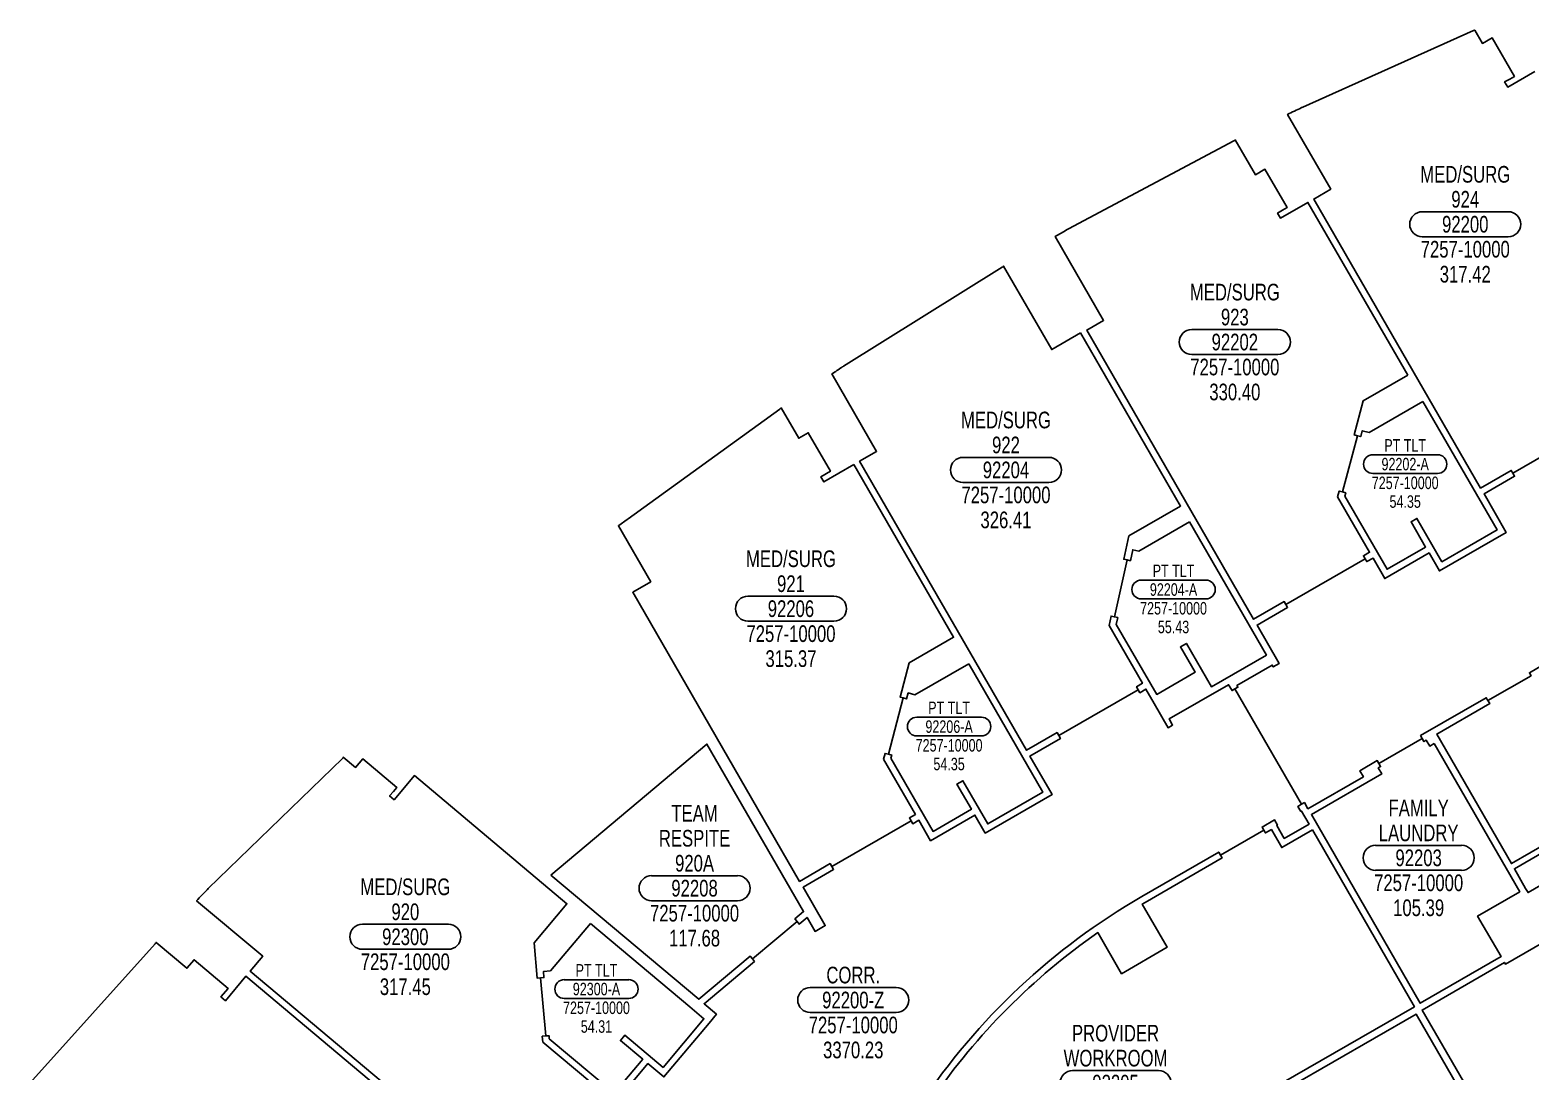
# Model space of a CAD drawing. Extents: x -1771 to 1587, y 4913 to 7321.
# Drawn here: x -1383 to -301, y 6356 to 7107 of the extents above; entities that cross this region are included whole.
import ezdxf
from ezdxf.enums import TextEntityAlignment as Align

# ---------------------------------------------------------------- set-up
doc = ezdxf.new("R2010")
doc.units = 0
doc.header["$LTSCALE"] = 48
doc.header["$MEASUREMENT"] = 0
doc.layers.get('0').update_dxf_attribs({"linetype": 'CONTINUOUS'})
for name, color, linetype in [('AREA', 3, 'CONTINUOUS'), ('AREA2', 1, 'CONTINUOUS'), ('COSTC', 6, 'CONTINUOUS'), ('PLINE2', 5, 'CONTINUOUS'), ('ROOMNA', 4, 'CONTINUOUS'), ('ROOMNO', 4, 'CONTINUOUS'), ('ROOMOV', 4, 'CONTINUOUS')]:
    doc.layers.add(name, color=color, linetype=linetype)

# ---------------------------------------------------------------- blocks, each defined once
blk = doc.blocks.new('ROOM')
at = {"layer": 'ROOMOV'}
for p, q in [((-31, 9), (31, 9)), ((31, -9), (-31, -9))]:
    blk.add_line(p, q, dxfattribs=at)
for centre, start, end in [((-31, 0), 90, 270), ((31, 0), 270, 90)]:
    blk.add_arc(centre, 9.04, start, end, dxfattribs=at)
at = {"width": 0.75, "flags": 1}
for tag, p in [('FLFIN', (-60, -36)), ('ICRA', (60, -36)), ('FLTYPE', (-60, -48)), ('USER1', (60, -48)), ('FLCOND', (-60, -60)), ('USER2', (60, -60)), ('WLFIN', (-60, -72)), ('SITE', (-24, -72)), ('UCODE', (24, -72)), ('USER3', (60, -72)), ('WLTYPE', (-60, -84)), ('BLDG', (-24, -84)), ('UDESC', (24, -84)), ('USER4', (60, -84)), ('WLCOND', (-60, -96)), ('FLR', (-24, -96)), ('FCODE', (24, -96)), ('USER5', (60, -96)), ('CLFIN', (-60, -108)), ('COSTCD', (-24, -108)), ('FDESC', (24, -108)), ('USER6', (60, -108)), ('CLTYPE', (-60, -120)), ('DEPTD', (-24, -120)), ('DIVISION', (24, -120)), ('USER7', (60, -120)), ('CLCOND', (-60, -132)), ('RDES', (-24, -132)), ('CONTACT', (24, -132)), ('USER8', (60, -132)), ('CLHT', (-60, -144)), ('CHDATE', (-24, -144)), ('OCCUP', (24, -144)), ('BLOCK', (60, -144)), ('BASE', (-60, -156)), ('CBACK', (-24, -156)), ('PRCONTACT', (24, -156)), ('BLOCK2', (60, -156))]:
    blk.add_attdef(tag, text='', height=6, dxfattribs=at).set_placement(p, align=Align.MIDDLE_CENTER)
at = {"layer": 'AREA', "width": 0.75}
blk.add_attdef('AREA', text='', height=12, dxfattribs=at).set_placement((0, -36), align=Align.MIDDLE_CENTER)
at = {"layer": 'AREA2', "width": 0.75}
blk.add_attdef('AREA2', text='', height=12, dxfattribs=at).set_placement((0, -36), align=Align.MIDDLE_CENTER)
at = {"layer": 'COSTC', "width": 0.75}
blk.add_attdef('COSTC', text='', height=12, dxfattribs=at).set_placement((0, -18), align=Align.MIDDLE_CENTER)
at = {"layer": 'ROOMNA', "width": 0.75}
for tag, p in [('RMNAA', (0, 54)), ('RMNAB', (0, 36)), ('RMNAC', (0, 18))]:
    blk.add_attdef(tag, text='', height=12, dxfattribs=at).set_placement(p, align=Align.MIDDLE_CENTER)
at = {"layer": 'ROOMNO', "width": 0.75}
blk.add_attdef('RMNU', text='', height=12, dxfattribs=at).set_placement((0, 0), align=Align.MIDDLE_CENTER)

msp = doc.modelspace()

# ---------------------------------------------------------------- linework, layer by layer
at = {"layer": 'PLINE2', "color": 6}
for points in [[(-298.6, 7077.5), (-318.2, 7066.2), (-320.4, 7069.9), (-316.7, 7072), (-313.4, 7073.9), (-329.4, 7101.6), (-336.4, 7097.6), (-342, 7107.3), (-342.9, 7106.9), (-342.9, 7106.9), (-466, 7051.7), (-466, 7051.7), (-466.7, 7051.4), (-466.8, 7051.6, 0.000046), (-467.2, 7051.4), (-467.1, 7051.2, 0.000972), (-476.9, 7046.5), (-445.8, 6992.6), (-458, 6985.5), (-337.7, 6777.1), (-315.6, 6789.9), (-314.4, 6787.8), (-257.2, 6820.8)], [(-257.2, 6820.8), (-314.4, 6787.8), (-313.2, 6785.7), (-335.2, 6772.9), (-319.2, 6745.2), (-367.4, 6717.4), (-374.9, 6730.4), (-406.8, 6711.9), (-415.3, 6726.7), (-419.8, 6724.1), (-421, 6726.2), (-478.1, 6693.2), (-476.9, 6691.1), (-498.9, 6678.4), (-482.9, 6650.7), (-487.2, 6648.2), (-487.9, 6649.5), (-513.4, 6634.8), (-512.7, 6633.5), (-514.8, 6632.3), (-466.8, 6549.2), (-464.7, 6550.4), (-462.2, 6546), (-422.2, 6569.1), (-424.7, 6573.4), (-412.2, 6580.7), (-411, 6578.6), (-379.8, 6596.6), (-381, 6598.7), (-333.7, 6626), (-332.5, 6623.9), (-301.3, 6641.9), (-302.5, 6644), (-292, 6650.1, -0.115419)], [(-741.6, 6332.9, -0.115525), (-582, 6482.7), (-526.5, 6514.7), (-525.3, 6512.6), (-494.1, 6530.6), (-495.3, 6532.7), (-486.3, 6537.9), (-484.2, 6534.2), (-484.7, 6534), (-479.3, 6524.6), (-461.4, 6534.9), (-466.8, 6544.3), (-467.3, 6544), (-469.4, 6547.7), (-466.8, 6549.2), (-514.8, 6632.3), (-516.9, 6631.1), (-519.4, 6635.4), (-562.3, 6610.7), (-559.8, 6606.3), (-563, 6604.4), (-573, 6621.8), (-579, 6632.2), (-583.4, 6629.6), (-584.6, 6631.8), (-641.8, 6598.8), (-640.6, 6596.6), (-662.6, 6583.9), (-646.6, 6556.2), (-694.8, 6528.4), (-702.3, 6541.4), (-734.2, 6522.9), (-742.7, 6537.7), (-747.1, 6535.2), (-748.3, 6537.3), (-805.4, 6504.3), (-804.2, 6502.2), (-826.2, 6489.4), (-810.2, 6461.7), (-817.5, 6457.5), (-823.3, 6467.6), (-829, 6462.8), (-830.5, 6464.7), (-862.7, 6437.7), (-861.2, 6435.9), (-897.5, 6405.4), (-888.6, 6397.9), (-893.9, 6391.5), (-893.9, 6391.5), (-926.5, 6352.7), (-938, 6362.3), (-961.7, 6334.1)], [(-978.5, 6348.1), (-1013.8, 6377.8), (-1014.2, 6382), (-1011.7, 6382.2), (-1015.4, 6424.1), (-1017.8, 6423.8), (-1020.1, 6449.3), (-996.4, 6477.5), (-1106.4, 6569.9), (-1121, 6552.5), (-1124.2, 6555.2), (-1121.5, 6558.4), (-1119.1, 6561.3), (-1143.6, 6581.9), (-1148.8, 6575.8), (-1157.6, 6583.1, 0.000036), (-1157.9, 6582.9), (-1157.7, 6582.7), (-1158.2, 6582.3), (-1158.2, 6582.3), (-1255, 6488.4), (-1255, 6488.4), (-1255.5, 6487.8), (-1255.6, 6488, 0.000046), (-1256, 6487.6), (-1255.8, 6487.5, 0.000973), (-1263.4, 6479.7), (-1215.7, 6439.7), (-1224.8, 6428.9), (-1040.5, 6274.2)], [(-1117.8, 6332.8), (-1227.9, 6425.2), (-1242.6, 6407.6), (-1245.9, 6410.4), (-1240.7, 6416.5), (-1265.2, 6437.1), (-1270.4, 6431), (-1292.6, 6449.6, 0.000058), (-1293, 6449.1), (-1292.9, 6449), (-1293.3, 6448.5), (-1293.3, 6448.5), (-1383.5, 6348.2)]]:
    msp.add_lwpolyline(points, format="xyb", dxfattribs=at)
for points in [[(-390.3, 6858.6), (-462.2, 6983.1), (-482, 6971.7), (-484.1, 6975.3), (-480.5, 6977.5), (-480.5, 6977.5), (-477.2, 6979.3), (-493.2, 7007), (-500.1, 7003), (-514.6, 7028.1, 0.00005), (-515.1, 7027.9), (-515, 7027.7), (-515.6, 7027.4), (-515.6, 7027.4), (-634.8, 6963.9), (-634.8, 6963.9), (-635.4, 6963.6), (-635.4, 6963.8, 0.000046), (-635.9, 6963.5), (-635.8, 6963.4, 0.000884), (-644.4, 6958.5), (-609.5, 6898), (-621.7, 6891), (-501.4, 6682.6), (-479.3, 6695.3), (-478.1, 6693.2), (-421, 6726.2), (-422.2, 6728.3), (-417.8, 6730.9), (-440.8, 6770.7), (-439.6, 6774.9), (-437.3, 6774.3), (-426.5, 6814.9), (-428.8, 6815.5), (-422.3, 6840.1)], [(-626.2, 6889), (-646.9, 6877), (-681.6, 6937.1, 0.000056), (-682.1, 6936.8), (-682, 6936.7), (-682.6, 6936.3), (-797.1, 6864.9), (-797.1, 6864.9), (-797.6, 6864.6), (-797.7, 6864.7, 0.000049), (-798.2, 6864.4), (-798.1, 6864.3, 0.000788), (-805.4, 6859.4), (-773.2, 6803.5), (-785.4, 6796.5), (-665.1, 6588.1), (-643, 6600.9), (-641.8, 6598.8), (-584.6, 6631.8), (-585.8, 6633.9), (-581.5, 6636.4), (-605.6, 6678.1), (-604.1, 6684.8), (-601.7, 6684.3), (-592.6, 6725.3), (-595, 6725.8), (-591.3, 6742.6), (-554, 6764.1)], [(-789.6, 6794.1), (-811.2, 6781.6), (-813.3, 6785.3), (-806.4, 6789.3), (-822.4, 6817), (-829.3, 6813), (-842, 6835, 0.000056), (-842.5, 6834.6), (-842.4, 6834.5), (-842.9, 6834.1), (-952.3, 6755), (-952.3, 6755), (-953.1, 6754.5), (-953.1, 6754.5), (-959.1, 6750.1, 0.000025), (-959.3, 6750), (-936, 6709.6), (-949, 6702), (-828.7, 6493.6), (-806.7, 6506.4), (-805.4, 6504.3), (-748.3, 6537.3), (-749.5, 6539.4), (-745.2, 6541.9), (-768.2, 6581.7), (-767.1, 6585.9), (-764.7, 6585.3), (-753.9, 6625.9), (-756.2, 6626.5), (-749.7, 6651.1), (-717.7, 6669.6)], [(-459, 6530.7), (-481.1, 6518), (-488.6, 6531), (-492.9, 6528.5), (-494.1, 6530.6), (-525.3, 6512.6), (-524.1, 6510.5), (-579.5, 6478.5, 0.001285), (-581.7, 6477.2), (-563.7, 6446.1), (-596.5, 6427), (-613.7, 6456.7, 0.089791), (-733.1, 6336.7), (-730, 6331.3), (-734, 6329), (-716, 6297.8), (-712, 6300.1), (-675.1, 6236.1), (-481.4, 6347.9), (-385.4, 6403.3)]]:
    msp.add_lwpolyline(points, format="xyb", close=True, dxfattribs=at)
for points in [[(-379.3, 6839.5), (-418.1, 6817.2), (-423, 6818.5), (-424.1, 6814.3), (-426.5, 6814.9), (-437.3, 6774.3), (-434.9, 6773.7), (-435.5, 6771.4), (-405.1, 6718.6), (-377.4, 6734.6), (-387.9, 6752.8), (-383.6, 6755.2), (-365.6, 6724), (-325.9, 6747)], [(-547.5, 6752.8), (-584.1, 6731.7), (-588.5, 6732.7), (-590.2, 6724.8), (-592.6, 6725.3), (-601.7, 6684.3), (-599.3, 6683.8), (-600.4, 6678.9), (-571.2, 6628.4), (-543.6, 6644.4), (-554.1, 6662.6), (-549.8, 6665.1), (-531.8, 6633.9), (-492.1, 6656.8)], [(-706.7, 6650.5), (-745.5, 6628.2), (-750.4, 6629.5), (-751.5, 6625.2), (-753.9, 6625.9), (-764.7, 6585.3), (-762.3, 6584.7), (-762.9, 6582.4), (-732.5, 6529.6), (-704.8, 6545.6), (-715.3, 6563.8), (-711, 6566.2), (-693, 6535), (-653.3, 6558)], [(-1008, 6498.2), (-895.5, 6592.6), (-825.8, 6471.9), (-832.1, 6466.6), (-830.5, 6464.7), (-862.7, 6437.7), (-864.3, 6439.6), (-901.3, 6408.6)], [(-371.1, 6593), (-374.4, 6591.1), (-376.9, 6595.4), (-378.6, 6594.4), (-379.8, 6596.6), (-411, 6578.6), (-409.8, 6576.4), (-411.5, 6575.4), (-409, 6571.1), (-459.7, 6541.8), (-381.2, 6405.8), (-323, 6439.4), (-339.9, 6468.6), (-309.5, 6486.2)], [(-979.5, 6463.3), (-1008.3, 6429.1), (-1013.4, 6428.6), (-1013, 6424.3), (-1015.4, 6424.1), (-1011.7, 6382.2), (-1009.3, 6382.4), (-1009.1, 6380.2), (-962.3, 6340.9), (-941.7, 6365.4), (-957.8, 6378.9), (-954.7, 6382.7), (-927.1, 6359.5), (-897.7, 6394.6), (-907.8, 6403.1), (-907.8, 6403.1)], [(-474.2, 6346), (-384.3, 6398), (-318.3, 6283.7), (-408.3, 6231.8)]]:
    msp.add_lwpolyline(points, close=True, dxfattribs=at)
for points in [[(-301.3, 6641.9), (-332.5, 6623.9), (-331.2, 6621.8), (-369.4, 6599.8), (-315.5, 6506.4), (-287, 6522.9)], [(-284.8, 6519.2), (-313.4, 6502.7), (-305.3, 6488.6), (-303.5, 6485.6), (-249.8, 6516.6)], [(-285.3, 6454), (-319.9, 6434), (-320.6, 6435.2), (-379.9, 6400.9), (-328.3, 6311.6), (-301.9, 6326.9), (-291.6, 6332.8)]]:
    msp.add_lwpolyline(points, dxfattribs=at)

# ---------------------------------------------------------------- block references
at = {"layer": 'ROOMNO'}
ref = msp.add_blockref('ROOM', (-348.8, 6967.3), dxfattribs=at)
ref.add_attrib('RMNU', '92200', dxfattribs={"height": 12, "width": 0.75}).set_placement((-348.8, 6967.3), align=Align.MIDDLE_CENTER)
ref.add_attrib('RMNAB', 'MED/SURG', dxfattribs={"layer": 'ROOMNA', "height": 12, "width": 0.75}).set_placement((-348.8, 7003.3), align=Align.MIDDLE_CENTER)
ref.add_attrib('RMNAC', '924', dxfattribs={"layer": 'ROOMNA', "height": 12, "width": 0.75}).set_placement((-348.8, 6985.3), align=Align.MIDDLE_CENTER)
ref.add_attrib('COSTC', '7257-10000', dxfattribs={"layer": 'COSTC', "height": 12, "width": 0.75}).set_placement((-348.8, 6949.3), align=Align.MIDDLE_CENTER)
ref.add_attrib('AREA2', '317.42', dxfattribs={"layer": 'AREA2', "height": 12, "width": 0.75}).set_placement((-348.8, 6931.3), align=Align.MIDDLE_CENTER)
ref = msp.add_blockref('ROOM', (-514.9, 6882.4), dxfattribs=at)
ref.add_attrib('RMNU', '92202', dxfattribs={"height": 12, "width": 0.75}).set_placement((-514.9, 6882.4), align=Align.MIDDLE_CENTER)
ref.add_attrib('RMNAB', 'MED/SURG', dxfattribs={"layer": 'ROOMNA', "height": 12, "width": 0.75}).set_placement((-514.9, 6918.4), align=Align.MIDDLE_CENTER)
ref.add_attrib('RMNAC', '923', dxfattribs={"layer": 'ROOMNA', "height": 12, "width": 0.75}).set_placement((-514.9, 6900.4), align=Align.MIDDLE_CENTER)
ref.add_attrib('COSTC', '7257-10000', dxfattribs={"layer": 'COSTC', "height": 12, "width": 0.75}).set_placement((-514.9, 6864.4), align=Align.MIDDLE_CENTER)
ref.add_attrib('AREA2', '330.40', dxfattribs={"layer": 'AREA2', "height": 12, "width": 0.75}).set_placement((-514.9, 6846.4), align=Align.MIDDLE_CENTER)
ref = msp.add_blockref('ROOM', (-679.9, 6790.2), dxfattribs=at)
ref.add_attrib('RMNU', '92204', dxfattribs={"height": 12, "width": 0.75}).set_placement((-679.9, 6790.2), align=Align.MIDDLE_CENTER)
ref.add_attrib('RMNAB', 'MED/SURG', dxfattribs={"layer": 'ROOMNA', "height": 12, "width": 0.75}).set_placement((-679.9, 6826.2), align=Align.MIDDLE_CENTER)
ref.add_attrib('RMNAC', '922', dxfattribs={"layer": 'ROOMNA', "height": 12, "width": 0.75}).set_placement((-679.9, 6808.2), align=Align.MIDDLE_CENTER)
ref.add_attrib('COSTC', '7257-10000', dxfattribs={"layer": 'COSTC', "height": 12, "width": 0.75}).set_placement((-679.9, 6772.2), align=Align.MIDDLE_CENTER)
ref.add_attrib('AREA2', '326.41', dxfattribs={"layer": 'AREA2', "height": 12, "width": 0.75}).set_placement((-679.9, 6754.2), align=Align.MIDDLE_CENTER)
ref = msp.add_blockref('ROOM', (-392.1, 6794.4), dxfattribs=dict(at, xscale=0.75, yscale=0.75, zscale=0.75))
ref.add_attrib('RMNU', '92202-A', dxfattribs={"height": 9, "width": 0.75}).set_placement((-392.1, 6794.4), align=Align.MIDDLE_CENTER)
ref.add_attrib('RMNAC', 'PT TLT', dxfattribs={"layer": 'ROOMNA', "height": 9, "width": 0.75}).set_placement((-392.1, 6807.9), align=Align.MIDDLE_CENTER)
ref.add_attrib('COSTC', '7257-10000', dxfattribs={"layer": 'COSTC', "height": 9, "width": 0.75}).set_placement((-392.1, 6780.9), align=Align.MIDDLE_CENTER)
ref.add_attrib('AREA2', '54.35', dxfattribs={"layer": 'AREA2', "height": 9, "width": 0.75}).set_placement((-392.1, 6767.4), align=Align.MIDDLE_CENTER)
ref = msp.add_blockref('ROOM', (-834.9, 6690.2), dxfattribs=at)
ref.add_attrib('RMNU', '92206', dxfattribs={"height": 12, "width": 0.75}).set_placement((-834.9, 6690.2), align=Align.MIDDLE_CENTER)
ref.add_attrib('RMNAB', 'MED/SURG', dxfattribs={"layer": 'ROOMNA', "height": 12, "width": 0.75}).set_placement((-834.9, 6726.2), align=Align.MIDDLE_CENTER)
ref.add_attrib('RMNAC', '921', dxfattribs={"layer": 'ROOMNA', "height": 12, "width": 0.75}).set_placement((-834.9, 6708.2), align=Align.MIDDLE_CENTER)
ref.add_attrib('COSTC', '7257-10000', dxfattribs={"layer": 'COSTC', "height": 12, "width": 0.75}).set_placement((-834.9, 6672.2), align=Align.MIDDLE_CENTER)
ref.add_attrib('AREA2', '315.37', dxfattribs={"layer": 'AREA2', "height": 12, "width": 0.75}).set_placement((-834.9, 6654.2), align=Align.MIDDLE_CENTER)
ref = msp.add_blockref('ROOM', (-559.1, 6704), dxfattribs=dict(at, xscale=0.75, yscale=0.75, zscale=0.75))
ref.add_attrib('RMNU', '92204-A', dxfattribs={"height": 9, "width": 0.75}).set_placement((-559.1, 6704), align=Align.MIDDLE_CENTER)
ref.add_attrib('RMNAC', 'PT TLT', dxfattribs={"layer": 'ROOMNA', "height": 9, "width": 0.75}).set_placement((-559.1, 6717.5), align=Align.MIDDLE_CENTER)
ref.add_attrib('COSTC', '7257-10000', dxfattribs={"layer": 'COSTC', "height": 9, "width": 0.75}).set_placement((-559.1, 6690.5), align=Align.MIDDLE_CENTER)
ref.add_attrib('AREA2', '55.43', dxfattribs={"layer": 'AREA2', "height": 9, "width": 0.75}).set_placement((-559.1, 6677), align=Align.MIDDLE_CENTER)
ref = msp.add_blockref('ROOM', (-720.9, 6605.2), dxfattribs=dict(at, xscale=0.75, yscale=0.75, zscale=0.75))
ref.add_attrib('RMNU', '92206-A', dxfattribs={"height": 9, "width": 0.75}).set_placement((-720.9, 6605.2), align=Align.MIDDLE_CENTER)
ref.add_attrib('RMNAC', 'PT TLT', dxfattribs={"layer": 'ROOMNA', "height": 9, "width": 0.75}).set_placement((-720.9, 6618.7), align=Align.MIDDLE_CENTER)
ref.add_attrib('COSTC', '7257-10000', dxfattribs={"layer": 'COSTC', "height": 9, "width": 0.75}).set_placement((-720.9, 6591.7), align=Align.MIDDLE_CENTER)
ref.add_attrib('AREA2', '54.35', dxfattribs={"layer": 'AREA2', "height": 9, "width": 0.75}).set_placement((-720.9, 6578.2), align=Align.MIDDLE_CENTER)
ref = msp.add_blockref('ROOM', (-904.4, 6488.7), dxfattribs=at)
ref.add_attrib('RMNU', '92208', dxfattribs={"height": 12, "width": 0.75}).set_placement((-904.4, 6488.7), align=Align.MIDDLE_CENTER)
ref.add_attrib('RMNAA', 'TEAM', dxfattribs={"layer": 'ROOMNA', "height": 12, "width": 0.75}).set_placement((-904.4, 6542.7), align=Align.MIDDLE_CENTER)
ref.add_attrib('RMNAB', 'RESPITE', dxfattribs={"layer": 'ROOMNA', "height": 12, "width": 0.75}).set_placement((-904.4, 6524.7), align=Align.MIDDLE_CENTER)
ref.add_attrib('RMNAC', '920A', dxfattribs={"layer": 'ROOMNA', "height": 12, "width": 0.75}).set_placement((-904.4, 6506.7), align=Align.MIDDLE_CENTER)
ref.add_attrib('COSTC', '7257-10000', dxfattribs={"layer": 'COSTC', "height": 12, "width": 0.75}).set_placement((-904.4, 6470.7), align=Align.MIDDLE_CENTER)
ref.add_attrib('AREA2', '117.68', dxfattribs={"layer": 'AREA2', "height": 12, "width": 0.75}).set_placement((-904.4, 6452.7), align=Align.MIDDLE_CENTER)
ref = msp.add_blockref('ROOM', (-382.4, 6510.6), dxfattribs=at)
ref.add_attrib('RMNU', '92203', dxfattribs={"height": 12, "width": 0.75}).set_placement((-382.4, 6510.6), align=Align.MIDDLE_CENTER)
ref.add_attrib('RMNAB', 'FAMILY', dxfattribs={"layer": 'ROOMNA', "height": 12, "width": 0.75}).set_placement((-382.4, 6546.6), align=Align.MIDDLE_CENTER)
ref.add_attrib('RMNAC', 'LAUNDRY', dxfattribs={"layer": 'ROOMNA', "height": 12, "width": 0.75}).set_placement((-382.4, 6528.6), align=Align.MIDDLE_CENTER)
ref.add_attrib('COSTC', '7257-10000', dxfattribs={"layer": 'COSTC', "height": 12, "width": 0.75}).set_placement((-382.4, 6492.6), align=Align.MIDDLE_CENTER)
ref.add_attrib('AREA2', '105.39', dxfattribs={"layer": 'AREA2', "height": 12, "width": 0.75}).set_placement((-382.4, 6474.6), align=Align.MIDDLE_CENTER)
ref = msp.add_blockref('ROOM', (-1112.9, 6453.7), dxfattribs=at)
ref.add_attrib('RMNU', '92300', dxfattribs={"height": 12, "width": 0.75}).set_placement((-1112.9, 6453.7), align=Align.MIDDLE_CENTER)
ref.add_attrib('RMNAB', 'MED/SURG', dxfattribs={"layer": 'ROOMNA', "height": 12, "width": 0.75}).set_placement((-1112.9, 6489.7), align=Align.MIDDLE_CENTER)
ref.add_attrib('RMNAC', '920', dxfattribs={"layer": 'ROOMNA', "height": 12, "width": 0.75}).set_placement((-1112.9, 6471.7), align=Align.MIDDLE_CENTER)
ref.add_attrib('COSTC', '7257-10000', dxfattribs={"layer": 'COSTC', "height": 12, "width": 0.75}).set_placement((-1112.9, 6435.7), align=Align.MIDDLE_CENTER)
ref.add_attrib('AREA2', '317.45', dxfattribs={"layer": 'AREA2', "height": 12, "width": 0.75}).set_placement((-1112.9, 6417.7), align=Align.MIDDLE_CENTER)
ref = msp.add_blockref('ROOM', (-975.1, 6416), dxfattribs=dict(at, xscale=0.75, yscale=0.75, zscale=0.75))
ref.add_attrib('RMNU', '92300-A', dxfattribs={"height": 9, "width": 0.75}).set_placement((-975.1, 6416), align=Align.MIDDLE_CENTER)
ref.add_attrib('RMNAC', 'PT TLT', dxfattribs={"layer": 'ROOMNA', "height": 9, "width": 0.75}).set_placement((-975.1, 6429.5), align=Align.MIDDLE_CENTER)
ref.add_attrib('COSTC', '7257-10000', dxfattribs={"layer": 'COSTC', "height": 9, "width": 0.75}).set_placement((-975.1, 6402.5), align=Align.MIDDLE_CENTER)
ref.add_attrib('AREA2', '54.31', dxfattribs={"layer": 'AREA2', "height": 9, "width": 0.75}).set_placement((-975.1, 6389), align=Align.MIDDLE_CENTER)
ref = msp.add_blockref('ROOM', (-790, 6408.1), dxfattribs=at)
ref.add_attrib('RMNU', '92200-Z', dxfattribs={"height": 12, "width": 0.75}).set_placement((-790, 6408.1), align=Align.MIDDLE_CENTER)
ref.add_attrib('RMNAC', 'CORR.', dxfattribs={"layer": 'ROOMNA', "height": 12, "width": 0.75}).set_placement((-790, 6426.1), align=Align.MIDDLE_CENTER)
ref.add_attrib('COSTC', '7257-10000', dxfattribs={"layer": 'COSTC', "height": 12, "width": 0.75}).set_placement((-790, 6390.1), align=Align.MIDDLE_CENTER)
ref.add_attrib('AREA2', '3370.23', dxfattribs={"layer": 'AREA2', "height": 12, "width": 0.75}).set_placement((-790, 6372.1), align=Align.MIDDLE_CENTER)
ref = msp.add_blockref('ROOM', (-600.9, 6348.2), dxfattribs=at)
ref.add_attrib('RMNU', '92205', dxfattribs={"height": 12, "width": 0.75}).set_placement((-600.9, 6348.2), align=Align.MIDDLE_CENTER)
ref.add_attrib('RMNAB', 'PROVIDER', dxfattribs={"layer": 'ROOMNA', "height": 12, "width": 0.75}).set_placement((-600.9, 6384.2), align=Align.MIDDLE_CENTER)
ref.add_attrib('RMNAC', 'WORKROOM', dxfattribs={"layer": 'ROOMNA', "height": 12, "width": 0.75}).set_placement((-600.9, 6366.2), align=Align.MIDDLE_CENTER)
ref.add_attrib('COSTC', '7257-10000', dxfattribs={"layer": 'COSTC', "height": 12, "width": 0.75}).set_placement((-600.9, 6330.2), align=Align.MIDDLE_CENTER)
ref.add_attrib('AREA2', '344.98', dxfattribs={"layer": 'AREA2', "height": 12, "width": 0.75}).set_placement((-600.9, 6312.2), align=Align.MIDDLE_CENTER)

doc.saveas('drawing.dxf')
